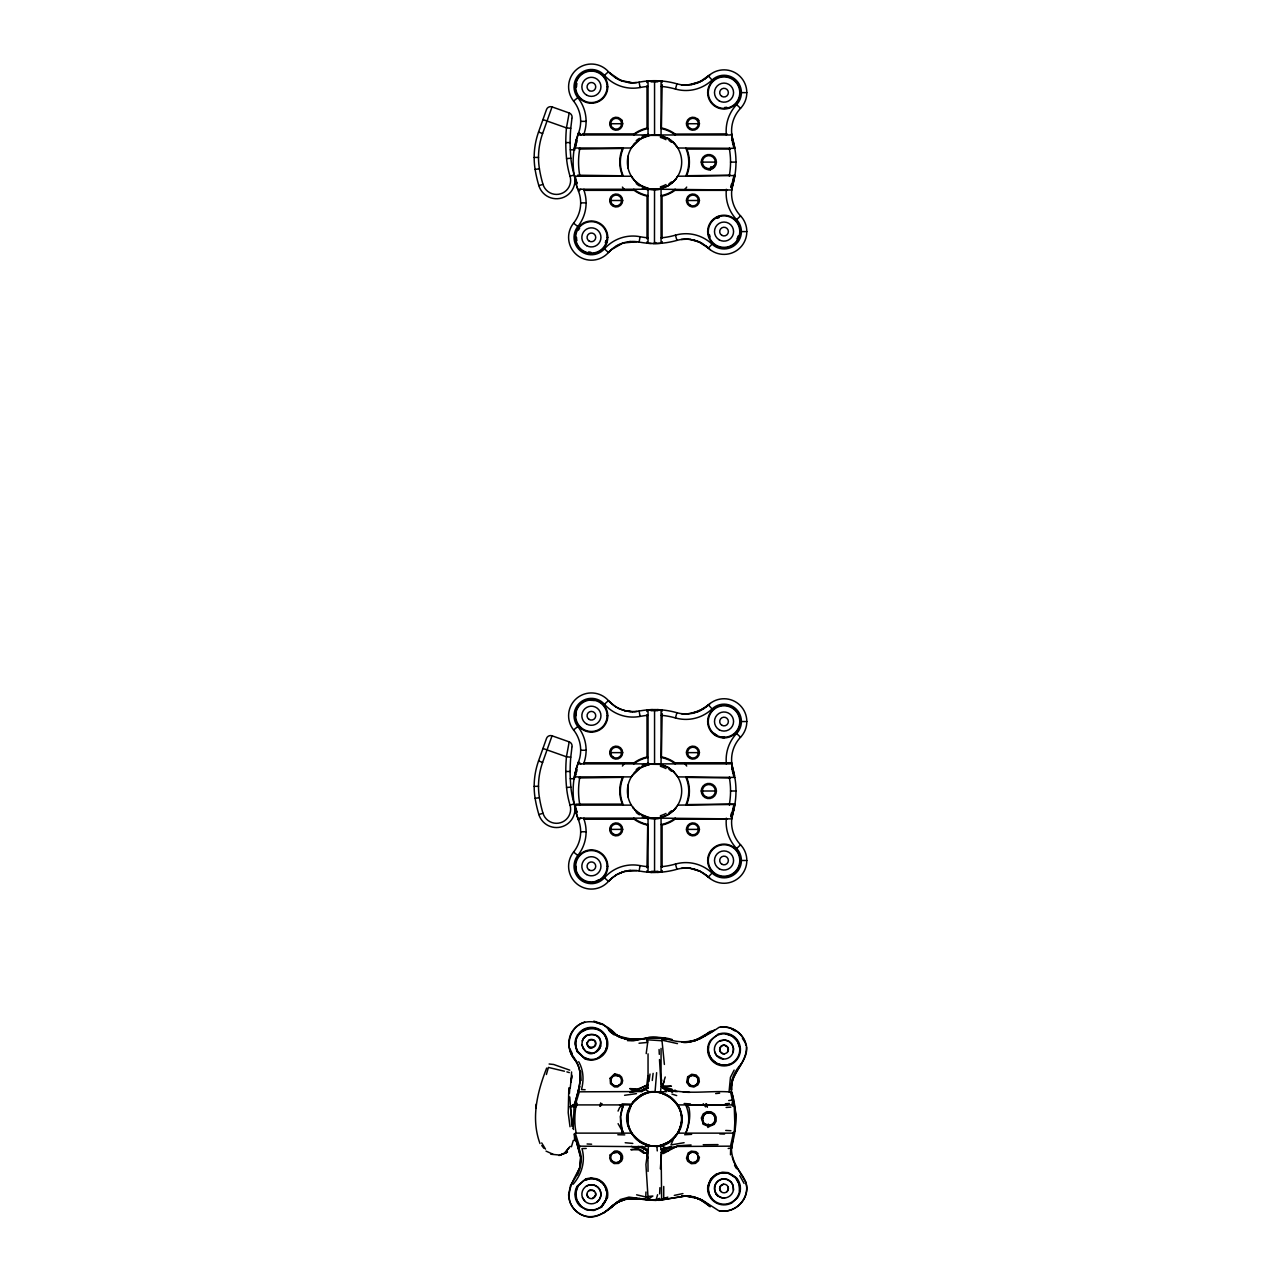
<?xml version="1.0" encoding="UTF-8"?>
<svg xmlns="http://www.w3.org/2000/svg" width="1281" height="1281" viewBox="0 0 1281 1281"><rect width="100%" height="100%" fill="white"/><g stroke="black" fill="none" stroke-linecap="round" stroke-linejoin="round"><path stroke-width="1.5" d="M648.042 1053.831L648.042 1085.167L637.986 1088.914L629.756 1088.626L637.169 1089.923L648.042 1084.623L643.59 1086.688M636.609 1194.805L648.042 1197.527L645.912 1164.461L648.026 1149.81L637.794 1146.655L579.364 1146.159L575.297 1133.125L631.373 1133.141L640.004 1141.915L649.963 1145.774M636.737 1091.364L648.042 1088.193L648.042 1084.623L644.615 1089.747L641.893 1091.556L579.3 1091.828L575.313 1104.911L631.373 1104.911C654.015 1068.786 705.094 1114.838 670.315 1141.035A26.677 26.677 0 0 1 656.304 1146.079C632.542 1148.753 618.131 1116.76 634.816 1100.411C651.405 1081.036 686.232 1097.753 681.428 1122.797C666.616 1178.968 592.559 1120.795 645.384 1093.526M702.356 1119.482L703.99 1114.694L707.08 1112.757A6.517 6.517 0 0 1 715.022 1120.987L712.909 1124.078L708.633 1125.519L704.022 1123.373L702.356 1119.482L703.99 1114.694M648.042 1197.527L648.778 1196.406L652.862 1196.038L646.777 1199.993L643.654 1199.624M627.53 1117.416C627.146 1124.462 629.868 1131.459 634.207 1136.92A27.317 27.317 0 0 0 660.676 1145.438C670.187 1142.572 678.578 1135.607 680.611 1125.551M646.937 241.949L646.921 243.15L648.042 242.221L648.042 189.252L579.348 189.252L578.516 191.221A32.569 32.569 0 0 1 573.568 223.166A22.802 22.802 0 0 0 576.738 254.855A22.802 22.802 0 0 0 608.491 252.469A32.569 32.569 0 0 1 639.091 242.045A81.424 81.424 0 0 0 676.928 240.396A32.569 32.569 0 0 1 708.329 248.114A22.802 22.802 0 0 0 740.146 247.713A22.802 22.802 0 0 0 740.546 215.881A32.569 32.569 0 0 1 732.844 184.496A81.424 81.424 0 0 0 732.844 139.741A32.569 32.569 0 0 1 740.546 108.341A22.802 22.802 0 0 0 740.146 76.524A22.802 22.802 0 0 0 708.329 76.123A32.569 32.569 0 0 1 676.928 83.825A81.424 81.424 0 0 0 639.091 82.176A32.569 32.569 0 0 1 608.491 71.752A22.802 22.802 0 0 0 576.738 69.382A22.802 22.802 0 0 0 573.568 101.055A32.569 32.569 0 0 1 578.516 133A81.424 81.424 0 0 0 574.208 175.321L575.281 176.234L631.373 176.234M646.937 870.84L646.921 872.041L648.042 871.112L648.042 818.143L579.348 818.143L578.516 820.128A32.569 32.569 0 0 1 573.568 852.073A22.802 22.802 0 0 0 576.738 883.746A22.802 22.802 0 0 0 608.491 881.36A32.569 32.569 0 0 1 639.091 870.952A81.424 81.424 0 0 0 676.928 869.287A32.569 32.569 0 0 1 708.329 877.005A22.802 22.802 0 0 0 740.146 876.604A22.802 22.802 0 0 0 740.546 844.771A32.569 32.569 0 0 1 732.844 813.387A81.424 81.424 0 0 0 732.844 768.632A32.569 32.569 0 0 1 740.546 737.248A22.802 22.802 0 0 0 740.146 705.415A22.802 22.802 0 0 0 708.329 705.014A32.569 32.569 0 0 1 676.928 712.732A81.424 81.424 0 0 0 639.091 711.067A32.569 32.569 0 0 1 608.491 700.659A22.802 22.802 0 0 0 576.738 698.273A22.802 22.802 0 0 0 573.568 729.946A32.569 32.569 0 0 1 578.516 761.891A81.424 81.424 0 0 0 574.208 804.212L575.954 812.266M662.165 82.288L662.181 81.087L658.946 80.815M731.723 762.691L730.634 763.876L661.06 763.876L661.06 710.907L662.037 709.93L662.165 711.179M647.001 238.794L647.049 196.105A34.843 34.843 0 0 1 634.111 190.341L583.976 190.341A37.998 37.998 0 0 1 577.811 226.561A17.374 17.374 0 0 0 580.229 250.692A17.374 17.374 0 0 0 604.424 248.882A37.998 37.998 0 0 1 640.116 236.729A75.995 75.995 0 0 0 647.017 237.738L648.042 237.738M647.001 867.685L647.706 824.516M662.133 84.418L661.396 128.612M662.133 713.309L661.396 757.503M689.578 1161.643L687.737 1158.937L687.801 1155.654L689.77 1153.012L687.801 1155.654L687.577 1158.264L689.578 1161.643L692.621 1162.812L695.871 1161.963L698.001 1159.305L698.129 1155.862L696.143 1153.044L691.996 1152.067L689.146 1153.541M731.323 1088.642L732.908 1077.721M693.822 1085.984L696.736 1084.495L698.337 1080.94L697.649 1077.962L695.503 1075.88L692.012 1075.303L688.954 1076.985L687.689 1081.933L690.635 1085.535L694.366 1085.84M656.625 1072.693L655.055 1091.892M660.356 1168.88L661.46 1154.053M645.784 1196.854L645.96 1192.003M681.204 1123.901C684.278 1107.953 671.02 1091.572 654.687 1091.956M659.635 1193.908L659.923 1187.663M571.07 1082.061L571.566 1071.941M731.691 1090.147C728.937 1073.318 747.367 1063.678 746.711 1047.538C745.27 1034.84 733.116 1025.344 720.434 1027.058M575.537 1104.911L575.922 1102.989M580.085 1167.039L580.773 1157.143L575.681 1138.345M746.455 1047.185C746.887 1065.392 724.438 1077.962 733.1 1097.657C736.623 1111.332 736.751 1125.887 733.308 1139.594C727.112 1155.606 738.224 1169.249 745.878 1182.139C750.442 1197.975 735.486 1214.116 719.33 1210.785M568.828 1087.889L568.22 1112.789L570.013 1126.752M569.437 1093.478L569.837 1088.145M733.148 1052.358L733.469 1048.178L731.963 1044.271L728.921 1041.357L724.758 1040.028L720.514 1040.684M535.858 1107.969L536.179 1104.206M697.184 1083.966L694.846 1085.696L691.756 1085.92L689.082 1084.447L687.625 1081.74L687.897 1078.666L689.738 1076.264L692.573 1075.223M572.031 117.74A4.339 4.339 0 0 0 569.196 112.984L552.047 106.899A4.339 4.339 0 0 0 546.507 109.542L538.532 132.055A75.995 75.995 0 0 0 535.122 169.444A123.761 123.761 0 0 0 538.853 185.633A18.462 18.462 0 0 0 561.847 197.963A18.462 18.462 0 0 0 574.192 174.969A86.852 86.852 0 0 1 570.878 158.203A162.831 162.831 0 0 1 570.766 128.276L571.934 118.396M574.128 803.651A86.852 86.852 0 0 1 570.878 787.094A162.831 162.831 0 0 1 570.766 757.167L571.934 747.287M735.022 1131.267L735.806 1114.182L732.059 1092.101M731.979 1145.326L731.675 1148.384L730.682 1148.144L730.49 1154.902M731.771 190.004L661.06 189.252L661.06 242.221L662.181 243.182L662.165 241.581M731.771 818.895L661.06 818.143L661.06 871.112L662.181 872.073L662.165 870.472M570.205 1088.21L571.086 1080.267M663.75 1186.478L663.702 1198.584L661.62 1199.416L662.261 1200.057L660.003 1200.233L659.411 1198.343L655.952 1200.425L646.777 1199.993M707.849 1127.472L708.249 1123.997M571.246 1080.94L571.742 1076.729M731.787 189.796L734.397 178.091M731.787 818.719L733.677 810.233M574.064 1106.752L573.231 1128.465L570.285 1106.688L574.512 1104.126L574.064 1106.752L570.285 1106.688L574.48 1104.318C578.484 1090.003 584.809 1073.766 575.169 1060.188C568.988 1052.694 566.907 1042.446 571.07 1033.479C581.798 1013.912 605.833 1021.581 617.234 1036.009C632.27 1044.207 649.131 1034.824 665.079 1038.299C687.144 1046.289 701.107 1039.692 719.121 1027.298C731.115 1025.392 743.813 1033.191 745.894 1045.456M659.491 1059.563L661.14 1086.384L660.42 1092.517L671.068 1097.497L677.729 1104.895A27.445 27.445 0 0 1 677.745 1133.141L669.995 1141.339L660.42 1145.518L661.044 1149.714L665.592 1147.68L660.42 1145.518M646.873 1084.495L647.93 1075.608M652.285 1080.459L653.118 1073.382M574.192 1106.912C577.347 1091.444 585.577 1074.359 574.897 1059.755C564.008 1047.73 568.94 1026.802 584.76 1022.03M646.2 1053.59L648.042 1039.836L661.06 1040.684L663.894 1038.731C659.699 1037.962 642.422 1033.687 647.513 1042.43L639.027 1043.23M648.987 1081.5L650.011 1074.038M571.454 1078.762L571.95 1075.239M730.811 816.894L731.003 815.853M647.754 1151.219L648.682 1145.518L643.767 1147.296L646.425 1149.906M574.224 148.788L578.516 133M574.224 777.695L575.089 773.308M734.862 175.561L677.729 176.234M734.862 804.452L677.729 805.125M734.814 175.817L734.605 176.954M734.798 804.788L734.637 805.717M733.469 1134.342L733.549 1133.141L677.729 1133.141M574.641 148.932L576.562 142.687M574.641 777.823L575.745 774.701M733.805 176.314L733.421 178.171M734.493 177.595L733.661 177.034M733.805 805.221L733.421 807.062M734.493 806.486L733.709 810.072M639.091 242.045L640.116 236.729M639.091 870.936L640.116 865.62A75.995 75.995 0 0 0 647.017 866.629L648.042 866.629M731.691 1147.92L733.292 1139.642M569.148 113.192L566.442 127.892A167.187 167.187 0 0 0 566.554 158.62A91.191 91.191 0 0 0 570.029 176.218A14.107 14.107 0 0 1 560.598 193.815A14.107 14.107 0 0 1 543 184.384L538.869 185.633M569.148 742.099L566.442 756.783A167.187 167.187 0 0 0 566.554 787.511A91.191 91.191 0 0 0 570.029 805.125A14.107 14.107 0 0 1 560.598 822.706A14.107 14.107 0 0 1 543 813.275L538.869 814.524A123.761 123.761 0 0 1 535.122 798.335A75.995 75.995 0 0 1 538.532 760.962L546.491 738.464A4.339 4.339 0 0 1 552.047 735.806L569.196 741.875A4.339 4.339 0 0 1 572.031 746.631M575.537 146.771L575.81 145.554M688.826 1160.922L691.676 1162.668L695.087 1162.379L697.585 1160.17L698.129 1155.862M628.074 156.138L628.074 168.099M628.074 785.029L628.074 796.99M575.089 773.308L578.516 761.891L580.837 763.876M575.745 774.717L576.562 771.578M733.373 178.379L733.004 179.852M733.373 807.27L733.004 808.743M661.06 1048.386L661.076 1081.821L662.037 1087.345C683.173 1095.687 706.792 1090.435 729.049 1091.876L730.442 1077.385L734.141 1070.083M733.709 1104.911L733.629 1103.565M665.544 1089.939L664.535 1088.514L669.979 1091.348L662.037 1087.345L665.223 1077.001M576.258 1106.8L577.155 1103.245M599.876 1106.095L600.693 1102.909M732.924 180.173L732.652 181.181M732.924 809.096L732.652 810.072M733.244 183.039L732.924 184.176M575.89 141.15L576.402 139.309M575.89 770.041L576.706 767.143M577.379 1175.061C581.334 1166.991 582.647 1157.319 579.14 1148.865L579.861 1146.159M732.876 184.336L731.915 183.615M732.892 813.179L733.132 812.346L732.86 813.275M546.395 1074.519L548.412 1067.425L564.457 1071.236M661.06 86.5L662.101 86.5A75.995 75.995 0 0 1 675.439 89.046L676.928 83.841M661.06 715.39L662.101 715.39A75.995 75.995 0 0 1 675.439 717.936L676.928 712.732M732.492 181.774L732.236 182.575M732.492 810.665L732.236 811.481M655.952 1200.425L657.601 1194.709M576.658 142.351L577.139 140.798M576.642 771.274L577.139 769.689M571.438 1146.783L573.312 1140.394M662.005 1152.195L663.094 1148.481L664.054 1148.625L661.749 1153.749M576.13 1104.911C574.609 1113.958 574.176 1124.222 576.226 1133.141M622.646 1106.96C619.476 1115.367 619.86 1124.894 623.399 1133.141L622.406 1133.141L620.452 1116.456L623.399 1104.911L619.572 1104.911L622.646 1106.96L623.399 1104.911L620.532 1105.119M634.111 190.341L633.791 189.284A34.203 34.203 0 0 0 648.042 195.689M674.927 134.089L727.032 133.881M640.116 865.62A37.998 37.998 0 0 0 604.424 877.773A17.374 17.374 0 0 1 580.229 879.583A17.374 17.374 0 0 1 577.811 855.452A37.998 37.998 0 0 0 583.976 819.232L634.111 819.232L633.791 818.175A34.203 34.203 0 0 0 648.042 824.58M674.783 134.537L675.359 134.969A34.203 34.203 0 0 0 661.06 128.548M674.879 763.108L675.359 763.876A34.203 34.203 0 0 0 661.06 757.439M577.987 1185.886A15.756 15.756 0 0 0 584.312 1208.319A15.756 15.756 0 0 0 606.057 1199.929L607.002 1192.739L605.208 1186.75A15.98 15.98 0 0 0 590.269 1178.6L583.784 1180.57L578.083 1185.998L575.745 1193.107L576.85 1200.169L580.805 1205.933M731.915 812.506L732.844 813.387M579.989 1086.464L577.715 1092.165M546.667 1068.082C537.283 1091.988 530.734 1118.473 540.006 1143.565M592.446 1198.504L595.489 1195.637M543 184.384A119.421 119.421 0 0 1 539.413 168.756A71.656 71.656 0 0 1 542.616 133.512L552.047 106.899M543 813.275A119.421 119.421 0 0 1 539.413 797.663A71.656 71.656 0 0 1 542.616 762.403L552.047 735.806M577.843 134.841L578.147 133.977M671.885 1089.074L662.037 1087.345L664.086 1081.564M577.731 1092.085L579.092 1089.859M579.412 1168.608C572.255 1181.626 562.071 1198.648 576.274 1211.218C589.884 1223.227 606.521 1213.219 616.834 1202.299M673.918 1138.04L670.94 1144.958L684.102 1142.7M618.05 1111.091L619.684 1107.441L623.399 1104.911M599.14 1049.299L600.645 1046.017M697.585 1160.17L698.001 1159.305M576.37 184.832L575.89 183.087A81.424 81.424 0 0 0 578.516 191.221L580.837 189.252M578.291 819.536L575.89 811.978A81.424 81.424 0 0 0 578.516 820.128L580.837 818.143M631.373 1104.911L627.642 1115.511L628.122 1125.214M714.238 1124.334L716.095 1121.243L716.159 1117.08L714.398 1113.846L710.987 1111.748L706.808 1111.716L703.205 1113.926L701.315 1118.009L703.381 1124.302L709.001 1126.591L714.238 1124.334L712.909 1124.078M601.446 1207.246L607.482 1197.351A16.397 16.397 0 0 0 596.706 1178.776L590.733 1177.928L586.009 1178.808L577.251 1186.03A16.397 16.397 0 0 0 580.373 1206.414L586.666 1209.969L593.952 1210.481L601.446 1207.246L607.482 1197.351M648.026 1149.81L643.719 1149.137L644.327 1148.144L642.197 1146.463L637.794 1146.655M600.325 1106.352L602.038 1103.662M732.956 1133.141L734.365 1130.915L734.782 1122.604L734.269 1106.96L732.988 1104.911L685.703 1104.911A34.299 34.299 0 0 1 685.703 1133.141C689.21 1125.182 690.827 1115.975 688.89 1107.425L685.703 1104.911L688.473 1104.911M719.954 1187.039L720.995 1185.405A4.371 4.371 0 0 1 728.024 1186.75A4.371 4.371 0 0 1 724.133 1192.835A4.371 4.371 0 0 1 719.874 1187.023M641.893 1091.556L643.43 1089.202L648.042 1088.193M727.032 1191.634L728.088 1190.017M703.381 1124.302L702.372 1118.473M677.025 806.229L676.816 806.518M632.157 146.787L640.756 138.748M676.896 177.515L677.409 176.746L676.816 177.627M632.157 775.678L640.756 767.639M573.119 1184.252C581.654 1174.501 585.673 1161.21 581.974 1148.609L586.218 1148.449M601.141 1206.622L606.377 1199.064L606.986 1192.259L605.064 1186.478M632.83 145.858L634.079 144.305M741.283 1063.903C734.942 1070.74 730.074 1079.963 731.595 1089.539M566.746 1150.738L569.052 1147.824M664.054 1148.625L661.14 1152.58L661.62 1199.416M633.519 1101.996L641.589 1095.223L648.65 1092.549M565.193 1152.115L570.189 1146.351M634.159 144.209L635.664 142.623M634.159 773.1L636.593 770.666M608.459 252.501L611.037 249.891M608.459 881.392L611.037 878.782M731.723 133.784L730.634 134.969L661.06 134.969L661.06 82.016L662.181 81.055M596.834 1202.122L599.7 1198.968A9.64 9.64 0 0 0 597.907 1187.295A9.656 9.656 0 0 0 586.154 1186.302M609.548 1208.223L608.347 1209.536L618.002 1201.978L623.607 1199.721M674.382 809.528L676.256 807.302L674.158 809.784M609.083 251.813L610.06 250.804M609.083 880.704L610.06 879.711M674.222 180.829L676.256 178.395L674.158 180.893M726.279 189.252L726.279 190.341A37.998 37.998 0 0 0 736.623 219.627A17.374 17.374 0 0 1 736.319 243.87A17.374 17.374 0 0 1 712.06 244.175L708.329 248.098L710.074 249.619M726.279 818.143L726.279 819.232A37.998 37.998 0 0 0 736.623 848.518A17.374 17.374 0 0 1 736.319 872.761A17.374 17.374 0 0 1 712.06 873.066L708.329 876.989L710.074 878.51M659.699 135.466L661.028 135.017M648.074 189.22L648.682 188.611L640.58 185.377M659.971 764.421L661.028 763.908M648.074 818.111L648.682 817.502L639.763 813.771M583.56 1038.347L586.202 1035.737M671.228 1146.575L665.48 1148L661.236 1152.051L670.78 1147.456L676.928 1146.447L669.258 1149.649M736.623 219.627L740.546 215.897M736.623 848.518L740.546 844.787M586.009 1178.808L584.68 1180.057L590.621 1178.584A15.756 15.756 0 0 1 605.048 1186.382M583.495 1038.042L586.282 1035.448M604.04 1212.851L616.593 1202.379M661.412 1199.432L646.265 1199.993M611.021 249.891L623.03 242.99L637.073 241.725M611.021 878.798L617.426 874.266L624.391 871.48M672.509 811.353C676.56 807.959 667.225 815.629 669.339 813.771M583.976 134.969L583.976 133.897A37.998 37.998 0 0 0 577.811 97.676A17.374 17.374 0 0 1 580.229 73.545A17.374 17.374 0 0 1 604.424 75.355L608.459 71.736M583.976 763.876L583.976 762.787A37.998 37.998 0 0 0 577.811 726.567A17.374 17.374 0 0 1 580.229 702.436A17.374 17.374 0 0 1 604.424 704.246L608.443 700.595M672.205 182.719C676.896 178.732 667.417 186.626 669.339 184.864M573.584 101.055L577.811 97.676M573.584 729.946L577.811 726.567M703.413 1115.463L706.632 1112.917L710.507 1112.725L713.581 1114.598L715.262 1117.977L714.686 1121.836L711.9 1124.734L707.769 1125.423M710.074 74.618L699.282 82.192L687.24 85.058M710.074 703.509L705.447 707.448M662.053 128.132L662.101 128.1A34.843 34.843 0 0 1 674.991 133.897M662.053 757.023L662.101 756.991A34.843 34.843 0 0 1 674.991 762.787L727.976 762.755M647.049 824.996L647.097 824.964A34.843 34.843 0 0 1 634.111 819.232M617.778 1162.54L620.548 1160.602L621.317 1155.702L617.858 1152.26L612.574 1153.348M674.815 189.668L675.359 189.252A34.203 34.203 0 0 1 661.06 195.689M687.24 713.949L698.721 711.339L708.441 704.902L712.06 708.937A17.374 17.374 0 0 1 736.319 709.242A17.374 17.374 0 0 1 736.623 733.501A37.998 37.998 0 0 0 726.279 762.787L726.279 763.876M672.189 1092.181L675.119 1090.051M617.106 1202.475C607.45 1209.68 597.763 1220.393 584.392 1215.941A22.786 22.786 0 0 1 568.62 1194.661L570.541 1185.405L575.954 1176.663L579.797 1167.199L580.581 1157.544L575.537 1138.441M704.598 79.166L708.441 76.011L712.06 80.046A17.374 17.374 0 0 1 736.319 80.351A17.374 17.374 0 0 1 736.623 104.61A37.998 37.998 0 0 0 726.279 133.897L726.279 134.969M711.515 1031.942L714.27 1029.972M611.389 1206.478L617.554 1202.202L624.455 1199.48M579.012 149.06L623.207 148.436M730.09 175.161L686.024 175.721M579.012 777.951L623.207 777.327M730.09 804.052L686.024 804.612M598.195 1057.914A15.5 15.5 0 0 0 606.97 1045.792C609.035 1018.475 565.658 1026.641 577.683 1051.461L584.104 1057.674A15.74 15.74 0 0 0 598.259 1057.914L605.064 1051.557L606.938 1046.161A15.74 15.74 0 0 0 588.603 1028.243A15.74 15.74 0 0 0 577.683 1051.445L582.919 1057.001L588.748 1059.211M703.91 708.521L692.156 713.373M639.763 139.357L641.765 138.172M639.763 768.248L641.765 767.063M615.376 875.467L616.241 874.939M661.044 1149.714L663.094 1148.481M668.346 185.489L667.433 186.001L668.442 185.441M668.346 814.38L667.433 814.908L668.442 814.332M616.241 246.048L617.122 245.536M702.228 80.687L691.019 84.674M641.765 186.049L640.964 185.617A27.141 27.141 0 0 1 640.98 138.604L649.931 135.37L659.379 135.402M641.765 814.956L640.964 814.508A27.141 27.141 0 0 1 640.98 767.511L650.091 764.245L659.779 764.373L656.368 763.924M619.86 1084.623C616.721 1087.505 611.213 1085.487 610.797 1081.212M668.522 1150.786L661.14 1152.58L663.446 1153.541L676.336 1146.479L730.522 1146.159L733.405 1133.141M617.426 874.266L622.694 871.993M641.861 138.124L642.678 137.708M641.861 767.015L642.678 766.598M666.424 186.514L667.433 186.001L658.722 188.931M666.424 815.405C665.736 816.397 656.977 818.543 654.607 818.143L654.559 871.464L655.824 871.448M618.355 244.895L619.331 244.431M584.825 1030.18L582.086 1031.525A15.42 15.42 0 0 1 584.584 1029.924M732.86 768.68L731.787 769.144A7.174 0.801 72.8 0 1 732.011 769.849M559.765 1155.334L567.515 1151.971L558.82 1155.494L566.282 1152.804M618.467 1201.642L623.367 1199.657M618.707 1201.85L623.511 1199.961M623.799 1199.849L617.506 1202.235L608.283 1209.6C615.456 1201.738 626.521 1197.511 637.105 1198.632M692.925 1041.197L701.396 1038.042M617.922 1201.45L623.078 1199.592M589.068 1190.625L592.767 1190.193A4.291 4.291 0 0 1 595.329 1196.07M723.541 1045.232L721.731 1045.872C718.033 1048.114 720.05 1054.247 724.341 1053.863M663.702 1198.584L667.833 1197.143M639.587 1090.515L630.252 1092.437M723.637 1184.172L720.418 1186.11A4.291 4.291 0 0 0 720.883 1191.474M689.77 1153.012L693.037 1152.003L691.996 1152.067M570.029 176.218L574.176 174.969M570.029 805.125L574.16 803.876M619.94 1199.64L628.955 1197.111L643.414 1199.032M645.576 1038.17L661.685 1038.363M624.375 871.48L637.073 870.616M636.449 1093.638L624.584 1095.303M663.718 1198.952L666.552 1198.359M674.286 1195.397L682.917 1193.588M614.496 1152.26L614.656 1152.227A5.412 5.412 0 0 1 621.429 1158.632A5.412 5.412 0 0 1 612.462 1161.355L612.206 1161.066M625.432 1199.352L636.625 1198.584M649.067 764.421L651.084 764.084M646.329 1038.234L633.31 1040.812L627.418 1040.604M615.072 1074.054L614.223 1074.215L617.122 1074.311M720.274 1040.764L724.758 1040.028A9.591 9.591 0 0 1 732.62 1053.671A9.591 9.591 0 0 1 716.976 1056.04A9.591 9.591 0 0 1 720.386 1040.572M535.138 169.444L539.413 168.756M535.138 798.335L539.413 797.663M643.719 1151.299L638.05 1148.545L630.844 1149.681L638.723 1149.794L643.59 1153.076L647.385 1152.836M648.586 1092.549L654.495 1091.956M625.368 1199.24L637.041 1198.632L626.041 1199.256M628.058 241.821L630.524 241.549M628.058 870.712L630.524 870.44M681.316 239.467L687.24 239.179M681.316 868.358L687.24 868.07M729.241 1064.335C718.465 1068.242 706.776 1058.394 708.489 1047.137M728.713 1100.571L732.316 1100.091L732.988 1104.911M637.041 711.403L635.12 711.596M728.184 1148.465L730.682 1148.144M643.59 1153.076L647.866 1152.532L648.042 1171.394M657.826 189.06L654.543 189.252L654.479 242.573L655.824 242.557M662.037 1087.345L671.436 1086.208L662.789 1085.904M625.112 1199.336L633.422 1198.392L659.139 1200.297L684.983 1196.086L693.453 1196.678M636.497 82.576L632.19 82.769M707.961 1204.684C701.139 1198.199 690.283 1195.205 681.668 1196.326C691.996 1194.661 703.253 1199.865 709.946 1206.43M715.663 1093.574L719.634 1093.157M683.173 1196.166L681.524 1196.342C692.156 1194.869 702.757 1199.368 710.331 1206.718L698.994 1198.808L686.056 1196.054M635.52 1039.564L637.073 1039.403L626.953 1039.131L621.173 1037.482L616.033 1034.968L608.363 1028.531C608.715 1039.307 661.364 1041.901 625 1038.699M665.48 1148L670.78 1147.456M626.345 1198.824L630.973 1198.376M566.554 158.62L570.862 158.203M566.554 787.511L570.862 787.094M677.377 1145.838L691.083 1144.958M647.033 81.039L648.01 80.959M647.033 709.93L648.01 709.85M549.117 1063.999L553.648 1064.479L569.773 1070.147M725.318 1103.79L729.401 1103.437M647.962 80.959L651.116 80.767M647.962 709.85L662.037 709.93M660.948 872.169L651.805 872.377M660.452 243.326L657.217 243.486M625 1199L633.775 1198.376L658.946 1200.313L684.983 1196.086L693.229 1196.902L701.283 1199.945M649.163 709.77L652.509 709.61M659.811 872.265L657.297 872.377M652.798 763.924L654.671 763.876M650.94 81.776L651.789 81.728M650.94 710.667L651.789 710.619M658.098 871.352L657.393 871.4M726.103 1107.441L730.859 1107.152M684.646 1134.742L691.628 1134.358M634.736 711.612L632.19 711.66M650.316 80.815L658.322 80.783M652.061 81.712L652.99 81.68M652.061 710.603L652.99 710.571M657.041 871.416L656.208 871.432M687.24 85.058L681.316 84.77M687.24 713.949L681.396 713.677M630.925 1040.316L634.399 1040.188M730.49 149.06L686.872 149.092A34.843 34.843 0 0 1 686.872 175.145M730.49 777.951L686.024 777.407M577.603 175.209L623.207 175.801M575.826 804.164L622.358 804.116A34.843 34.843 0 0 1 622.23 777.983M653.694 134.985L654.671 134.969M656.593 243.502L652.974 243.518M611.918 1160.778L614.592 1162.572L617.986 1162.491M653.278 81.68L655.504 81.664M653.278 710.571L655.504 710.571M731.051 762.691L728.361 762.755M727.592 1104.927L677.729 1104.911M634.063 1039.596C624.407 1039.964 614.752 1035.688 608.331 1028.499L617.746 1035.929M703.221 1144.734L718 1144.606M590.397 1190.065L594.032 1190.85M648.042 86.5L647.017 86.5A75.995 75.995 0 0 0 640.116 87.508A37.998 37.998 0 0 1 604.424 75.355M607.13 86.852A15.74 15.74 0 0 0 583.528 73.209A15.74 15.74 0 0 0 583.528 100.478A15.74 15.74 0 0 0 607.13 86.852L607.786 86.852A16.397 16.397 0 0 1 583.207 101.039A16.397 16.397 0 0 1 583.207 72.649A16.397 16.397 0 0 1 607.786 86.852M739.778 92.632A15.74 15.74 0 0 0 716.159 79.006A15.74 15.74 0 0 0 716.159 106.275A15.74 15.74 0 0 0 739.778 92.632L740.418 92.632A16.397 16.397 0 0 1 715.839 106.835A16.397 16.397 0 0 1 715.839 78.445A16.397 16.397 0 0 1 740.418 92.632M741.395 92.632L746.807 92.632M580.693 121.359L586.106 121.359M609.66 123.729L622.678 123.729A6.517 6.517 0 0 1 612.91 129.381A6.517 6.517 0 0 1 612.91 118.092A6.517 6.517 0 0 1 622.678 123.729M686.424 123.729L699.442 123.729A6.517 6.517 0 0 1 689.674 129.381A6.517 6.517 0 0 1 689.674 118.092A6.517 6.517 0 0 1 699.442 123.729M583.976 133.897L634.111 133.897A34.843 34.843 0 0 1 647.017 128.1L647.658 128.58M565.786 142.591L570.125 142.591M575.281 148.004L631.373 148.004M677.729 148.004L734.798 148.324M534.177 157.435L538.516 157.435M701.235 162.111L716.431 162.111A7.606 7.606 0 0 1 705.03 168.692A7.606 7.606 0 0 1 705.03 155.529A7.606 7.606 0 0 1 716.431 162.111M730.538 162.111L735.951 162.111M609.66 200.493L622.678 200.493A6.517 6.517 0 0 1 612.91 206.145A6.517 6.517 0 0 1 612.91 194.856A6.517 6.517 0 0 1 622.678 200.493M686.424 200.493L699.442 200.493A6.517 6.517 0 0 1 689.674 206.145A6.517 6.517 0 0 1 689.674 194.856A6.517 6.517 0 0 1 699.442 200.493M580.693 202.878L586.106 202.878M739.778 231.589A15.74 15.74 0 0 0 716.159 217.962A15.74 15.74 0 0 0 716.159 245.231A15.74 15.74 0 0 0 739.778 231.589L740.418 231.589A16.397 16.397 0 0 1 715.839 245.792A16.397 16.397 0 0 1 715.839 217.402A16.397 16.397 0 0 1 740.418 231.589M741.395 231.589L746.807 231.589M607.13 237.385A15.74 15.74 0 0 0 583.528 223.759A15.74 15.74 0 0 0 583.528 251.012A15.74 15.74 0 0 0 607.13 237.385L607.786 237.385A16.397 16.397 0 0 1 583.207 251.572A16.397 16.397 0 0 1 583.207 223.182A16.397 16.397 0 0 1 607.786 237.385M661.06 237.738L662.101 237.738A75.995 75.995 0 0 0 675.439 235.176A37.998 37.998 0 0 1 712.06 244.175M648.042 715.39L647.017 715.39A75.995 75.995 0 0 0 640.116 716.399A37.998 37.998 0 0 1 604.424 704.246M607.13 715.743A15.74 15.74 0 0 0 583.528 702.116A15.74 15.74 0 0 0 583.528 729.369A15.74 15.74 0 0 0 607.13 715.743L607.786 715.743M739.778 721.539A15.74 15.74 0 0 1 716.159 735.166A15.74 15.74 0 0 1 716.159 707.897A15.74 15.74 0 0 1 739.778 721.539L740.418 721.539A16.397 16.397 0 0 1 715.839 735.726A16.397 16.397 0 0 1 715.839 707.336A16.397 16.397 0 0 1 740.418 721.539M741.395 721.539L746.807 721.539M580.693 750.25L586.106 750.25M609.66 752.636L622.678 752.636A6.517 6.517 0 0 0 612.91 746.983A6.517 6.517 0 0 0 612.91 758.272A6.517 6.517 0 0 0 622.678 752.636M686.424 752.636L699.442 752.636A6.517 6.517 0 0 1 689.674 758.272A6.517 6.517 0 0 1 689.674 746.983A6.517 6.517 0 0 1 699.442 752.636M583.976 762.787L634.111 762.787A34.843 34.843 0 0 1 647.017 756.991L647.706 757.503M565.786 771.482L570.125 771.482M575.281 776.894L631.373 776.894M677.729 776.894L734.83 777.407M534.177 786.326L538.516 786.326M701.235 791.001L716.431 791.001A7.606 7.606 0 0 0 705.03 784.42A7.606 7.606 0 0 0 705.03 797.583A7.606 7.606 0 0 0 716.431 791.001M730.538 791.001L735.951 791.001M631.373 805.125L575.281 805.125L574.192 804.116M662.101 867.285L662.101 825.028A34.843 34.843 0 0 0 674.991 819.232L727.352 819.248M609.66 829.383L622.678 829.383A6.517 6.517 0 0 1 612.91 835.036A6.517 6.517 0 0 1 612.91 823.747A6.517 6.517 0 0 1 622.678 829.383M686.424 829.383L699.442 829.383A6.517 6.517 0 0 1 689.674 835.036A6.517 6.517 0 0 1 689.674 823.747A6.517 6.517 0 0 1 699.442 829.383M580.693 831.769L586.106 831.769M739.778 860.48A15.74 15.74 0 0 0 716.159 846.853A15.74 15.74 0 0 0 716.159 874.122A15.74 15.74 0 0 0 739.778 860.48L740.418 860.48A16.397 16.397 0 0 0 715.839 846.293A16.397 16.397 0 0 0 715.839 874.683A16.397 16.397 0 0 0 740.418 860.48M741.395 860.48L746.807 860.48M607.13 866.276A15.74 15.74 0 0 0 583.528 852.65A15.74 15.74 0 0 0 583.528 879.903A15.74 15.74 0 0 0 607.13 866.276L607.786 866.276A16.397 16.397 0 0 0 583.207 852.073A16.397 16.397 0 0 0 583.207 880.479A16.397 16.397 0 0 0 607.786 866.276M661.06 866.629L662.101 866.629A75.995 75.995 0 0 0 675.439 864.067A37.998 37.998 0 0 1 712.06 873.066M729.049 1091.876L730.602 1092.02L732.316 1100.091M654.479 871.464L653.598 871.448M654.431 189.252L651.372 189.076M654.431 818.143L649.131 817.598M617.41 1085.92L614.864 1085.904C608.747 1084.543 610.188 1074.791 616.417 1075.223A5.444 5.444 0 0 1 617.394 1085.952M727.352 190.357L674.991 190.341A34.843 34.843 0 0 1 662.101 196.137L661.396 195.625M570.285 149.781L574.929 149.861M570.285 778.688L574.48 778.752M617.81 1134.742L624.76 1134.87M655.824 81.68L656.737 81.696M655.824 710.571L656.737 710.603M653.278 871.448L652.413 871.416M610.364 73.722L609.228 72.585L620.484 80.319L632.19 82.769M624.391 710.539L632.19 711.66M719.714 1133.909L724.518 1134.053M734.862 175.321L733.965 175.289M734.83 804.212L730.474 804.068M651.885 872.377L648.218 872.185M657.121 709.626L659.939 709.77M651.629 872.377L649.163 872.249M622.07 1103.87L631.805 1104.222M651.292 243.47L648.314 243.294M657.041 81.712L657.89 81.76M657.041 710.603L657.89 710.651M652.061 871.416L651.34 871.368M657.986 80.767L659.539 80.847M585.129 1089.731L581.462 1089.571C583.992 1080.267 583.64 1070.243 578.692 1061.741M687.24 239.179L690.443 239.467M687.24 868.07L690.443 868.358M683.285 1092.117L689.514 1092.389M587.098 1143.981L591.614 1144.205M725.719 1130.45L730.923 1130.723M583.816 133.881L582.423 133.784M579.38 133.576L580.837 134.969M684.134 1103.517L690.427 1103.934M630.524 82.689L628.058 82.416M630.524 711.579L628.058 711.307M663.942 1039.195L666.809 1039.435M570.75 128.276L566.442 127.892L542.968 119.581M570.75 757.167L566.442 756.783L542.968 748.472M625.192 1142.732L632.798 1143.405M550.782 1154.229L558.164 1154.918M681.524 1041.693C691.051 1048.162 736.175 1015.545 695.359 1040.572C693.037 1042.462 674.382 1041.485 686.264 1041.981C695.359 1041.773 703.797 1037.546 710.298 1031.349C702.693 1038.699 692.092 1043.198 681.428 1041.677M677.185 1091.716L664.535 1088.514L671.804 1091.844M658.13 135.21L659.331 135.402M690.443 239.467L699.826 242.285M690.443 868.358L700.115 871.32L708.329 877.005L705.447 874.571M657.377 1092.069L666.825 1091.588L661.14 1086.384M650.428 188.948L649.131 188.707M724.662 1198.023C718.769 1198.279 713.837 1192.883 714.606 1187.039M692.012 1075.303L695.503 1075.88L697.841 1078.346L698.273 1081.612M672.205 1039.548C652.029 1032.806 628.331 1047.394 611.069 1031.237M692.188 868.662L699.842 871.192M692.781 239.883L696.384 240.892M660.42 135.626L669.339 139.357M660.42 764.517L667.801 767.319L674.03 772.107M677.473 1043.615L661.957 1040.156L664.391 1064.447M585.385 1058.987C594.72 1062.814 605.993 1056.361 607.578 1046.401A16.381 16.381 0 0 0 592.479 1027.394A16.381 16.381 0 0 0 575.025 1044.191L576.994 1051.573L585.385 1058.987L584.104 1057.674M624.728 710.619L618.995 708.553M639.027 1198.424L642.838 1199.496M566.891 1071.893L569.34 1072.597M723.397 1059.067L716.591 1055.512L714.814 1051.925M671.965 1094.102L676.704 1095.575M623.351 81.343L622.326 81.007M631.309 1146.383L638.05 1148.545M724.422 1045.216L727.656 1047.169L728.152 1050.916A4.387 4.387 0 0 1 719.666 1050.148A4.307 4.307 0 0 1 720.947 1046.577M725.382 1033.863L732.252 1036.153L737.167 1040.957L739.585 1047.314M593.824 1021.133L602.855 1024.143L609.692 1030.052M573.504 1129.458L573.231 1128.465M538.548 132.071L542.616 133.512M538.548 760.962L542.616 762.403M696.64 240.972L698.433 241.661M619.091 1076.072L614.448 1075.512A5.444 5.444 0 0 0 610.717 1081.244M595.825 1022.382L600.693 1024.127M638.21 1146.431L644.327 1148.144L647.866 1152.532M621.653 80.767L617.122 78.685M695.119 1197.303L701.796 1199.801L718.609 1210.625C731.451 1213.427 744.661 1204.524 746.631 1191.474C748.616 1177.495 734.637 1169.473 732.22 1156.711M578.532 133.016L580.149 133.624M698.994 241.901L708.329 248.114L705.639 245.824M546.042 1151.107L552.992 1154.245M619.299 708.697L615.376 706.552M704.006 1123.357L709.001 1126.591M649.995 1092.277L644.295 1088.946L644.615 1089.747M700.115 242.429L702.5 243.71M666.424 137.708C670.043 138.044 677.169 146.755 677.089 146.995M666.424 766.598L668.474 767.719M579.14 1148.865L575.681 1139.017M696.24 1153.14L699.442 1157.319L698.513 1160.73L695.471 1163.388L691.324 1163.708L687.673 1161.21L686.488 1158.216L688.105 1153.044L691.26 1151.123L695.983 1151.667L698.161 1153.541M640.852 185.537L640.948 185.601A27.141 27.141 0 0 0 681.7 162.111A27.141 27.141 0 0 0 640.98 138.604M640.852 814.444L640.948 814.492A27.141 27.141 0 0 0 681.7 791.001A27.141 27.141 0 0 0 640.98 767.511M616.513 78.349L615.376 77.661M640.756 185.489L639.763 184.864M640.388 814.156L634.896 809.72M640.212 185.153L634.896 180.829M731.691 1028.931L734.766 1030.853M615.376 706.552L609.404 701.652M622.294 175.177L622.358 175.225A34.843 34.843 0 0 1 622.23 149.092M662.053 196.105L662.101 238.394M573.584 223.182L577.811 226.561M573.584 852.073L577.811 855.452M636.849 182.687L635.024 180.957M636.849 811.578L634.992 809.816M604.424 248.882L608.475 252.469M604.424 877.773L608.475 881.36M672.621 770.746L677.361 776.302M672.749 141.983L674.895 144.145M608.683 1029.844L614.095 1034.888M736.623 104.61L740.546 108.341M736.623 733.501L740.546 737.232M609.644 701.892L608.539 700.707M715.839 1193.364L717.776 1195.413M633.487 179.228L634.399 180.285L633.358 179.068M675.92 145.393L676.736 146.482M541.767 1145.534L543.913 1148.32M632.846 178.395L632.622 178.107M632.846 807.302L634.047 808.775L632.734 807.142M703.237 1103.694L705.607 1106.896M578.323 133.512L579.348 134.969L648.042 134.969L648.042 82.016L646.921 81.472M578.323 762.403L579.348 763.876L648.042 763.876L648.042 710.907L646.921 710.363M584.953 1201.338L582.535 1197.799A9.559 9.559 0 0 1 591.39 1184.701A9.559 9.559 0 0 1 600.261 1197.799A9.559 9.559 0 0 1 584.809 1201.21L582.455 1197.607M571.278 1053.542L577.074 1062.221M742.436 1038.379L744.485 1041.469M587.306 1195.733L588.363 1197.383M631.597 176.586L632.494 177.931L631.501 176.426M631.373 1133.141L631.389 1133.157A29.287 29.287 0 0 1 628.202 1125.535M734.557 1165.39L736.575 1168.704M541.719 1142.924L545.482 1149.137M642.197 1146.463L643.719 1149.137M739.729 1175.574L744.085 1183.404M570.029 1049.123L572.239 1053.606M578.676 1148.433L577.587 1145.438M711.612 1198.167C702.196 1186.478 715.23 1168.352 729.289 1173.716L735.598 1177.896L739.169 1184.365L739.521 1191.234A15.772 15.772 0 0 1 713.805 1200.457A15.772 15.772 0 0 1 718.673 1173.588A15.772 15.772 0 0 1 739.505 1191.234M618.099 1123.677L623.399 1133.141L622.022 1129.298M706.023 1103.646L707.416 1106.864M577.843 189.396L576.754 186.145M577.219 183.679L576.946 182.847M577.219 812.57L576.946 811.754M674.879 818.863L675.359 818.143A34.203 34.203 0 0 1 661.06 824.58M634.127 133.929L633.791 134.953A34.203 34.203 0 0 1 648.042 128.548M634.127 762.819L633.791 763.844A34.203 34.203 0 0 1 648.042 757.439M581.926 1044.768C592.318 1071.476 615.152 1029.428 587.082 1035.256A9.511 9.511 0 0 0 582.295 1041.005M576.834 182.478L576.578 181.614M576.834 811.369L576.578 810.505M732.364 770.954L732.652 771.931M732.428 142.287L732.652 143.04M576.418 185.008L574.24 175.513M734.445 146.402L732.268 137.419M675.439 235.176L676.928 240.38M675.439 864.067L676.928 869.271M732.892 139.949L731.787 140.253A7.174 0.801 72.8 0 1 732.011 140.958M732.924 140.045L733.324 141.502M576.434 181.117L576.242 180.397M576.45 810.04L576.242 809.304M732.748 143.392L733.004 144.369M732.748 772.283L733.004 773.26M733.389 770.65L732.204 765.974M576.114 179.932L575.377 176.746M576.098 808.775L575.377 805.637M732.508 1095.383L733.517 1099.274M733.084 144.689L733.805 147.907M733.084 773.58L733.661 776.11M646.489 1152.692L647.818 1158.04M733.661 771.738L734.477 775.501M587.05 1194.34L587.515 1196.214M706.471 1103.678L707.224 1106.88M732.043 1102.989L732.732 1106.143M661.14 1077.913L661.797 1080.956M639.091 82.192L640.116 87.508M639.091 711.083L640.116 716.399M734.525 146.835L734.75 148.068M732.156 765.75L731.803 763.396M732.124 136.699L731.803 134.505M571.918 1126.319L569.789 1096.968M728.152 1187.151L728.329 1189.088M656.881 1146.063L657.265 1150.914M733.148 1185.694L733.469 1189.905A9.624 9.624 0 0 1 714.622 1190.69M580.581 1071.38L581.126 1080.491M733.437 1190.129L733.196 1185.902L731.067 1182.075L727.384 1179.593L723.221 1178.984C717.584 1179.641 713.501 1185.245 714.798 1190.786M659.075 1049.523L659.299 1054.343M573.904 1114.806L573.984 1117.48M647.001 85.827L647.017 128.1M647.001 714.718L647.017 756.991M646.953 82.657L646.937 81.728M646.937 710.619L646.953 711.547M729.417 148.004L729.417 149.092A75.995 75.995 0 0 1 729.417 175.145L729.417 176.234M729.417 776.894L729.417 777.983A75.995 75.995 0 0 1 729.417 804.036L729.417 805.125M654.559 81.664L654.559 134.969M654.559 710.555L654.559 763.876M583.976 189.252L583.976 190.341M583.976 818.143L583.976 819.232M579.685 148.004L579.685 149.092A75.995 75.995 0 0 0 579.685 175.145L579.685 176.234M579.685 776.894L579.685 777.983A75.995 75.995 0 0 0 579.685 804.036L579.685 805.125M627.386 1117.176A27.317 27.317 0 0 1 633.422 1101.612M612.462 1161.355A5.412 5.412 0 0 1 614.576 1152.211M595.457 1192.771A4.371 4.371 0 0 1 592.703 1198.44A4.371 4.371 0 0 1 587.146 1195.477A4.371 4.371 0 0 1 590.317 1190.033M714.478 1186.879A9.624 9.624 0 0 1 733.148 1185.549M717.536 1195.781A9.88 9.88 0 0 1 715.727 1193.572M720.819 1046.481A4.387 4.387 0 0 1 728.168 1048.114A4.307 4.307 0 0 1 727.592 1051.989M581.606 1031.045A16.061 16.061 0 0 1 584.296 1029.364M574.929 808.039A18.462 18.462 0 0 1 538.853 814.524M575.986 715.743A15.42 15.42 0 0 1 576.354 712.396M590.829 700.339A15.42 15.42 0 0 1 594.192 700.579M590.813 699.682A16.061 16.061 0 0 1 594.32 699.938M598.451 879.983A15.42 15.42 0 0 1 596.37 880.864M576.354 869.623A15.42 15.42 0 0 1 575.986 866.276M669.002 769.321A15.932 8.118 40.5 0 1 671.5 771.226M636.241 769.561A15.932 10.264 -42.2 0 1 639.427 767.223M671.5 810.793A15.932 8.118 -40.5 0 1 669.002 812.698M639.427 814.796A15.932 10.264 42.2 0 1 636.241 812.458M648.666 818.751A27.381 23.618 62.7 0 1 642.197 816.862M642.197 765.157A27.381 23.618 -62.7 0 1 648.666 763.268M660.404 766.294A27.381 20.576 46.7 0 1 665.976 768.568M665.976 813.451A27.381 20.576 -46.7 0 1 660.404 815.725M731.931 816.189A7.302 1.569 -71.6 0 1 732.524 813.563M724.598 736.943A15.42 15.42 0 0 1 722.34 736.847M716.976 735.246A15.42 15.42 0 0 1 714.174 733.373M724.614 737.584A16.061 16.061 0 0 1 722.276 737.504M716.687 735.822A16.061 16.061 0 0 1 713.757 733.885M598.739 880.559A16.061 16.061 0 0 1 596.578 881.488M660.948 817.63A6.485 1.521 0 0 1 654.543 818.911A6.485 1.521 0 0 1 648.138 817.63M712.06 708.937A37.998 37.998 0 0 1 675.439 717.936M732.524 768.456A7.302 1.569 71.6 0 1 731.931 765.83M685.703 776.894A34.203 34.203 0 0 1 685.703 805.125M623.399 805.125A34.203 34.203 0 0 1 623.399 776.894M686.872 777.983A34.843 34.843 0 0 1 686.872 804.036M730.907 815.276A6.613 1.633 -68.9 0 1 731.515 812.987M732.22 769.321A6.549 0.929 71.8 0 1 731.675 767.447M730.714 816.397A6.437 1.057 -70.9 0 1 730.891 815.437M622.406 766.038A40.704 40.704 0 0 1 624.6 763.444M684.518 763.444A40.704 40.704 0 0 1 686.712 766.038M710.811 166.738A56.444 56.444 0 0 1 710.475 169.797M710.347 169.893A10.312 10.312 0 0 1 714.158 167.203M738.801 236.04A15.42 15.42 0 0 1 737.472 239.131M716.976 217.882A15.42 15.42 0 0 1 719.057 217.001M739.409 236.216A16.061 16.061 0 0 1 738.577 238.41M716.687 217.306A16.061 16.061 0 0 1 718.849 216.393M575.986 86.852A15.42 15.42 0 0 1 576.354 83.489M606.441 240.732A15.42 15.42 0 0 1 605.801 242.894M590.829 252.789A15.42 15.42 0 0 1 588.603 252.549M576.354 240.732A15.42 15.42 0 0 1 575.986 237.385M669.002 140.43A15.932 8.118 40.5 0 1 671.5 142.335M636.241 140.67A15.932 10.264 -42.2 0 1 639.427 138.332M671.5 181.902A15.932 8.118 -40.5 0 1 669.002 183.791M639.427 185.905A15.932 10.264 42.2 0 1 636.241 183.567M648.666 189.86A27.381 23.618 62.7 0 1 642.197 187.971M697.248 118.557A6.725 6.725 0 0 1 698.802 120.446M621.493 119.613A6.725 6.725 0 0 1 622.038 120.446M642.197 136.25A27.381 23.618 -62.7 0 1 648.666 134.377M660.404 137.403A27.381 20.576 46.7 0 1 665.976 139.677M665.976 184.56A27.381 20.576 -46.7 0 1 660.404 186.834M731.931 187.298A7.302 1.569 -71.6 0 1 732.524 184.672M607.29 239.723A16.061 16.061 0 0 1 606.409 243.118M590.813 253.446A16.061 16.061 0 0 1 588.475 253.19M726.727 107.268A14.876 14.876 0 0 1 724.582 107.508M576.53 86.852A14.876 14.876 0 0 1 576.882 83.617M605.913 240.62A14.876 14.876 0 0 1 605.289 242.701M590.845 252.245A14.876 14.876 0 0 1 588.7 252.005M576.882 240.62A14.876 14.876 0 0 1 576.53 237.385M578.42 230.1A14.876 14.876 0 0 1 579.62 228.29M738.272 235.88A14.876 14.876 0 0 1 737.007 238.874M710.138 236.905A14.876 14.876 0 0 1 709.514 234.823M717.232 218.362A14.876 14.876 0 0 1 719.233 217.514M648.17 188.627A6.501 1.521 0 0 0 654.527 189.908A6.485 1.521 0 0 0 660.948 188.739M712.06 80.046A37.998 37.998 0 0 1 675.439 89.046M732.524 139.565A7.302 1.569 71.6 0 1 731.931 136.939M685.703 148.004A34.203 34.203 0 0 1 685.703 176.234M623.399 176.234A34.203 34.203 0 0 1 623.399 148.004M708.985 169.829A11.401 11.401 0 0 1 714.318 165.986M730.907 186.386A6.613 1.633 -68.9 0 1 731.515 184.08M732.22 140.43A6.549 0.929 71.8 0 1 731.675 138.556M730.714 187.506A6.437 1.057 -70.9 0 1 730.891 186.546M686.712 187.09A40.704 40.704 0 0 1 684.518 189.684M624.6 189.684A40.704 40.704 0 0 1 622.406 187.09M587.21 1042.654C588.732 1057.69 604.2 1037.61 589.26 1039.996C580.213 1048.739 601.67 1050.436 594.096 1040.364A4.291 4.291 0 0 0 589.292 1039.964L587.21 1042.654M574.961 1136.968L574.625 1140.506L574.32 1133.765L574.961 1136.968M610.156 1154.95L609.708 1158.136L610.925 1161.227L614.095 1163.564L618.595 1163.436L621.541 1161.066A6.501 6.501 0 0 0 614.592 1151.091L610.156 1154.95M610.124 1078.266L610.477 1083.758L614.448 1086.912L617.666 1086.961L621.958 1083.582L622.678 1080.636L621.653 1077.161L619.396 1074.999L613.791 1074.583L610.124 1078.266M582.519 1040.3L581.894 1044.303L583.031 1048.338L585.785 1051.461L592.511 1053.222A9.511 9.511 0 0 0 595.665 1035.256C590.765 1032.854 584.6 1035.272 582.519 1040.3M710.715 1178.952L707.881 1185.726A16.349 16.349 0 0 0 731.963 1202.811L737.392 1197.975A16.349 16.349 0 0 0 736.399 1177.751L728.056 1172.611L722.18 1172.227L715.871 1174.293L710.715 1178.952M687.673 1076.825L686.664 1082.349L689.514 1086.176L693.886 1087.057L697.809 1084.927L699.33 1081.837L698.85 1077.962L696.159 1074.999L691.692 1074.263L687.673 1076.825M631.533 147.747L632.125 146.835L631.597 147.651M631.533 776.638L632.125 775.726L631.597 776.542M718.033 1034.295L710.347 1040.524A16.381 16.381 0 0 0 719.778 1065.36A16.381 16.381 0 0 0 740.402 1048.643A16.381 16.381 0 0 0 718.065 1034.295M637.169 1089.923L630.044 1091.796L637.169 1089.923M675.455 1091.476L666.008 1089.33L675.455 1091.476M722.628 1065.216L716.832 1063.518L711.948 1059.579A15.74 15.74 0 0 1 717.344 1035.288A15.74 15.74 0 0 1 739.521 1046.801A15.74 15.74 0 0 1 722.628 1065.2M588.956 719.33A4.339 4.339 0 0 0 595.729 716.063A4.339 4.339 0 0 0 589.5 711.836A4.339 4.339 0 0 0 588.956 719.33M589.228 870.039A4.339 4.339 0 0 0 595.745 866.276A4.339 4.339 0 0 0 589.228 862.513A4.339 4.339 0 0 0 589.228 870.039M721.86 864.243A4.339 4.339 0 0 0 728.377 860.48A4.339 4.339 0 0 0 721.86 856.733A4.339 4.339 0 0 0 721.86 864.243M721.86 725.286A4.339 4.339 0 0 0 728.377 721.539A4.339 4.339 0 0 0 721.86 717.776A4.339 4.339 0 0 0 721.86 725.286M690.219 834.091A5.428 5.428 0 0 0 698.369 829.383A5.428 5.428 0 0 0 690.219 824.692A5.428 5.428 0 0 0 690.219 834.091M613.455 834.091A5.428 5.428 0 0 0 621.605 829.383A5.428 5.428 0 0 0 613.455 824.692A5.428 5.428 0 0 0 613.455 834.091M690.219 757.327A5.428 5.428 0 0 0 698.369 752.636A5.428 5.428 0 0 0 690.219 747.928A5.428 5.428 0 0 0 690.219 757.327M613.455 757.327A5.428 5.428 0 0 0 621.605 752.636A5.428 5.428 0 0 0 613.455 747.928A5.428 5.428 0 0 0 613.455 757.327M582.182 729.305A16.397 16.397 0 0 0 607.738 716.944A16.397 16.397 0 0 0 584.264 700.979A16.397 16.397 0 0 0 582.182 729.305M705.575 796.654A6.517 6.517 0 0 0 715.342 791.001A6.517 6.517 0 0 0 705.575 785.365A6.517 6.517 0 0 0 705.575 796.654M719.249 729.802A9.559 9.559 0 0 0 733.581 721.539A9.559 9.559 0 0 0 719.249 713.261A9.559 9.559 0 0 0 719.249 729.802M586.618 724.021A9.559 9.559 0 0 0 600.949 715.743A9.559 9.559 0 0 0 586.618 707.464A9.559 9.559 0 0 0 586.618 724.021M719.249 868.758A9.559 9.559 0 0 0 733.581 860.48A9.559 9.559 0 0 0 719.249 852.217A9.559 9.559 0 0 0 719.249 868.758M586.618 874.555A9.559 9.559 0 0 0 600.949 866.276A9.559 9.559 0 0 0 586.618 857.998A9.559 9.559 0 0 0 586.618 874.555M705.575 167.763A6.517 6.517 0 0 0 715.342 162.111A6.517 6.517 0 0 0 705.575 156.474A6.517 6.517 0 0 0 705.575 167.763M589.228 90.615A4.339 4.339 0 0 0 595.745 86.852A4.339 4.339 0 0 0 589.228 83.089A4.339 4.339 0 0 0 589.228 90.615M589.228 241.148A4.339 4.339 0 0 0 595.745 237.385A4.339 4.339 0 0 0 589.228 233.622A4.339 4.339 0 0 0 589.228 241.148M721.86 235.352A4.339 4.339 0 0 0 728.377 231.589A4.339 4.339 0 0 0 721.86 227.826A4.339 4.339 0 0 0 721.86 235.352M721.86 96.395A4.339 4.339 0 0 0 728.377 92.632A4.339 4.339 0 0 0 721.86 88.885A4.339 4.339 0 0 0 721.86 96.395M690.219 205.2A5.428 5.428 0 0 0 698.369 200.493A5.428 5.428 0 0 0 690.219 195.801A5.428 5.428 0 0 0 690.219 205.2M613.455 205.2A5.428 5.428 0 0 0 621.605 200.493A5.428 5.428 0 0 0 613.455 195.801A5.428 5.428 0 0 0 613.455 205.2M690.219 128.436A5.428 5.428 0 0 0 698.369 123.729A5.428 5.428 0 0 0 690.219 119.037A5.428 5.428 0 0 0 690.219 128.436M613.455 128.436A5.428 5.428 0 0 0 621.605 123.729A5.428 5.428 0 0 0 613.455 119.037A5.428 5.428 0 0 0 613.455 128.436M719.249 100.911A9.559 9.559 0 0 0 733.581 92.632A9.559 9.559 0 0 0 719.249 84.37A9.559 9.559 0 0 0 719.249 100.911M586.618 95.114A9.559 9.559 0 0 0 600.949 86.852A9.559 9.559 0 0 0 586.618 78.573A9.559 9.559 0 0 0 586.618 95.114M719.249 239.867A9.559 9.559 0 0 0 733.581 231.589A9.559 9.559 0 0 0 719.249 223.326A9.559 9.559 0 0 0 719.249 239.867M586.618 245.664A9.559 9.559 0 0 0 600.949 237.385A9.559 9.559 0 0 0 586.618 229.107A9.559 9.559 0 0 0 586.618 245.664"/></g></svg>
